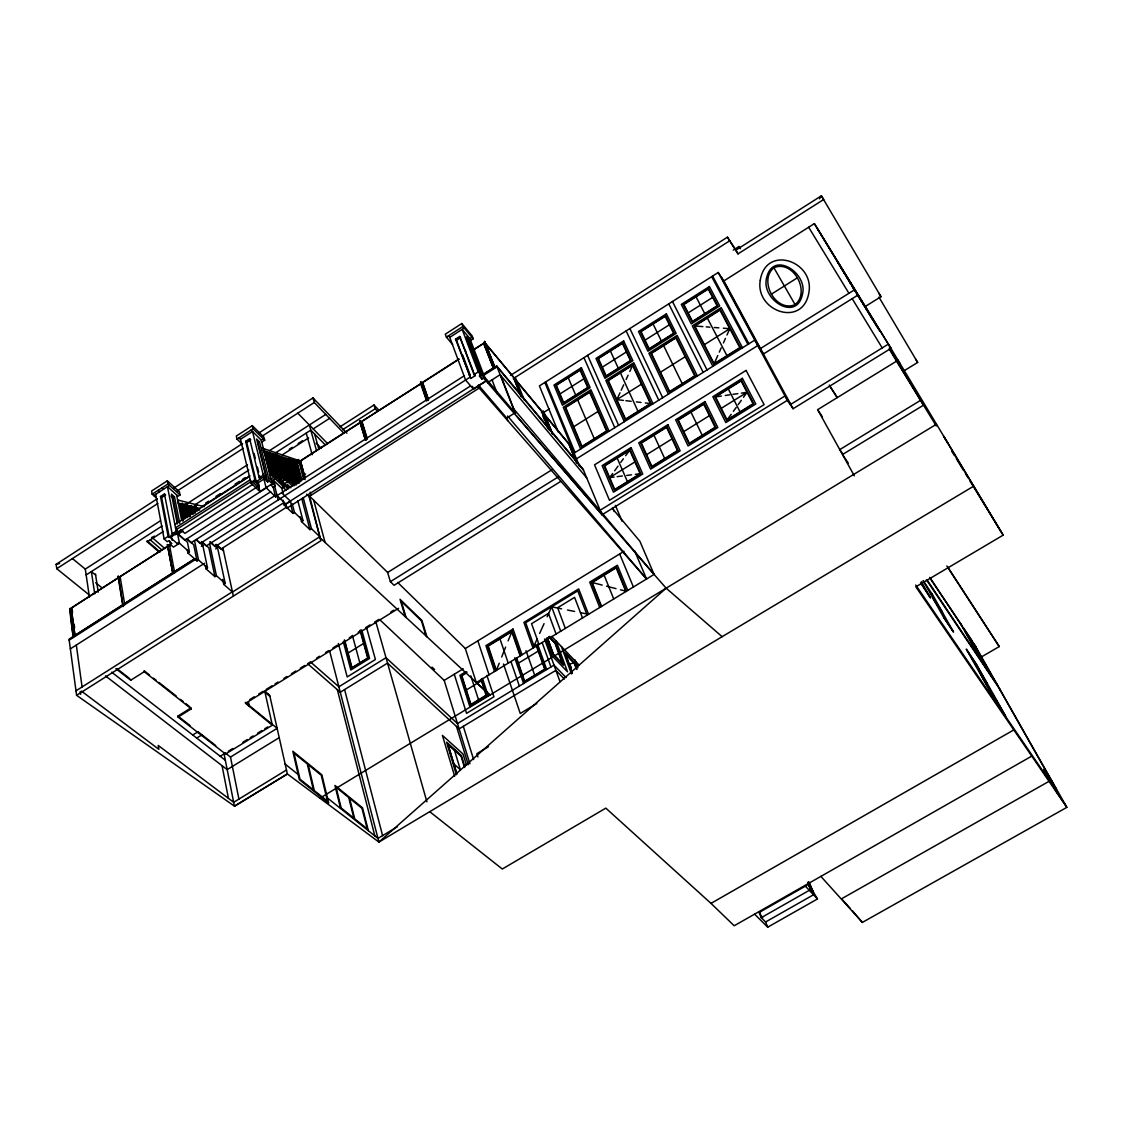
<?xml version="1.0" encoding="UTF-8"?>
<svg xmlns="http://www.w3.org/2000/svg" width="1123" height="1123" viewBox="0 0 1123 1123"><rect width="100%" height="100%" fill="white"/><g stroke="black" fill="none" stroke-linecap="round" stroke-linejoin="round"><path stroke-width="1.5" d="M493.783 368.414L484.28 343.975L484.56 341.462L495.061 367.586M484.911 341.532L484.28 343.975M499.23 663.174L496.38 670.389L488.238 646.048L511.751 631.673L520.174 655.902M501.7 656.997L505.631 647.087M70.946 621.061L69.865 608.413L73.177 637.443M508.087 640.868L513.029 629.062L522.013 654.779M714.116 363.726L739.832 347.639L719.955 310.159L694.842 325.993L714.116 363.726L717.779 355.542M719.31 352.131L721.205 347.877M723.409 342.964L725.43 338.43M726.96 335.019L729.796 328.702L723.366 328.197M537.103 639.071L533.046 648.069L523.922 622.395L578.696 588.901L588.55 614.295L580.465 612.653M539.63 633.456L544.065 623.63M547.14 616.808L551.646 606.813L561.584 608.834M623.433 400.406L616.85 399.634L619.994 392.797M621.173 390.243L623.672 384.824M626.129 379.49L628.08 375.222M629.821 371.46L632.488 365.649M819.495 198.771L821.376 195.823L823.692 199.487L737.993 253.896L727.423 237.178L510.488 375.405M733.361 411.355L736.141 407.495M738.218 404.603L741.32 400.293M743.468 397.289L747.048 392.306L741.32 393.148M614.127 477.036L609.677 477.598L612.625 473.541M614.632 470.804L618.057 466.087M620.78 462.339L623.391 458.76M727.072 419.89L753.042 403.817L741.124 380.95L715.505 396.896L727.072 419.89L731.199 414.373M625.623 455.699L629.736 450.267L640.138 473.738L614.744 489.46L604.679 465.863L629.736 450.267M773.887 267.751C758.165 280.568 775.881 312.854 795.084 304.628C810.876 291.826 793.119 259.427 773.887 267.751L795.084 304.628M722.131 636.685L666.15 588.171L378.914 842.082L287.376 773.972L269.702 695.277L264.733 691.066L272.327 725.191L225.569 754.038L178.08 717.078L177.897 716.095L191.135 707.841L191.317 708.824L178.08 717.078M250.204 479.746L175.539 527.796L177.083 529.158L177.757 532.583L176.199 531.221L167.467 486.638L178.08 496.226L180.045 494.962L179.413 491.818L167.299 480.826L151.577 491.032L152.167 494.19L156.083 497.686M261.813 442.097L264.705 440.216L263.933 437.142L252.296 425.673L236.307 436.061L237.037 439.149L241.599 443.571M152.167 494.19L167.917 483.985L167.299 480.826M237.037 439.149L253.054 428.761L252.296 425.673M153.711 495.566L169.447 485.361M251.061 430.053L261.266 440.09L272.201 483.746L259.946 491.607L251.005 483.101L240.504 439.29L252.521 431.499L263.315 475.197L266.277 478.061L264.747 479.044L267.709 481.893L269.239 480.911L259.511 441.872L256.591 439.009L266.277 478.061M169.306 537.426L168.141 536.401L160.505 496.492L164.449 493.938L165.6 494.962L161.656 497.517L169.306 537.426L173.335 534.829L172.17 533.804L164.449 493.938M245.642 441.339L249.657 438.742L250.752 439.823L246.737 442.42L256.226 481.542L255.103 480.476L245.642 441.339L246.737 442.42M89.391 595.05L56.74 568.701L56.15 564.293L157.417 498.696M173.56 488.238L242.54 443.557M258.683 433.099L312.994 397.921L346.923 433.225M56.74 568.701L157.866 503.455M262.431 435.977L314.286 402.497L312.994 397.921L314.777 400.939M177.013 491.102L243.284 448.33M261.266 440.09L263.259 438.798M177.925 522.672L173.012 497.826L174.486 496.871L171.454 494.134L177.322 523.936M259.511 441.872L258.009 442.855L267.709 481.893M470.34 340.634L473.218 338.781L472.095 335.833L461.806 323.536L445.298 334.191L446.393 337.153L452.625 344.48M269.562 450.59L325.768 414.415M446.393 337.153L462.929 326.484L461.806 323.536M480.967 375.166L466.424 336.886L469.007 339.96L483.508 378.044L481.921 379.055L479.31 375.98L480.897 374.97L478.272 371.895L462.157 329.362L469.891 338.584L486.105 381.09L473.457 389.176L465.568 380.023L449.762 337.363L464.22 328.028M89.433 597.225L85.292 569.08L160.477 520.749M179.638 508.424L184.06 505.589M187.008 503.694L247.453 464.81M86.162 574.948L162.021 526.041M181.154 513.702L191.457 507.063M194.391 505.168L248.843 470.074M265.028 459.644L272.384 454.899M275.332 453.004L310.79 430.137L325.544 445.157M313.191 428.902L329.558 418.346M473.864 372.668L475.029 375.756L470.79 378.465L455.545 339.146L459.686 336.479L473.274 371.123M470.79 378.465L456.528 340.297L460.669 337.63M151.479 537.973L154.412 536.092M205.72 503.048L208.653 501.153M215.981 496.436L220.375 493.601M235.044 484.153L239.438 481.318M242.371 479.437L245.305 477.542M271.696 460.556L274.616 458.661M289.285 449.214L292.219 447.333M298.072 443.557L302.48 440.721M159.101 552.039L147.267 541.819L163.397 531.432M182.459 519.149L197.129 509.702M201.536 506.866L249.938 475.703M267.541 464.361L277.802 457.749M282.21 454.913L308.614 437.914M174.893 524.511L249.432 476.517M469.891 338.584L471.941 337.251M469.007 339.96L467.463 340.957L481.921 379.055M177.083 529.158L251.692 481.163L259.132 488.252M181.547 529.663L174.753 534.029L175.525 534.702L177.518 533.425L179.455 543.265L173.433 547.126L170.345 544.416L171.847 543.448L168.745 540.739L167.243 541.707L164.126 538.984L168.141 536.401M172.17 533.804L176.199 531.221M251.005 483.101L255.103 480.476M259.497 475.506L260.325 478.903L259.202 477.837L263.315 475.197M340.129 426.754L374.001 404.982L378.774 410.106M255.384 482.202L262.95 477.317L264.424 478.735L258.332 482.651L259.09 485.726L184.902 533.383L181.056 529.986M252.507 484.532L170.205 537.44L177.953 544.22M292.85 460.051L293.973 459.728M178.29 534.099L183.077 531.011M269.983 475.97L272.917 474.088L283.01 483.873L283.81 487.031L281.803 488.323L283.01 493.011M342.74 429.646L375.208 408.786L374.001 404.982M295.868 461.062L298.325 459.546L300.178 461.371L305.077 479.647M118.069 576.408L120.372 577.896L118.069 576.408L122.983 606.588M167.341 544.753L169.615 546.283L167.341 544.753L172.703 572.955M365.761 440.104L360.23 420.858L362.027 422.753L366.898 438.63M426.782 400.378L420.788 381.96L422.529 383.912L428.256 400.462M270.797 479.128L273.717 477.261L267.485 452.204M74.862 635.337L71.114 608.076L118.378 577.727L71.268 608.189L75.016 635.464L122.926 604.848L118.35 576.225M120.091 576.618L167.776 546.227L120.091 576.618L124.765 604.707M304.754 477.036L300.417 460.823L360.09 422.501L365.593 440.216M361.901 421.35L420.732 383.785L361.901 421.35L367.418 439.051M458.858 359.079L422.445 382.466L428.439 399.774M473.429 349.73L483.746 343.315L493.362 368.105L483.03 374.717M304.894 477.163L300.543 460.963L360.23 422.641M458.984 359.22L422.585 382.592L428.579 399.9M473.555 349.871L483.746 343.315M298.086 459.686L298.816 462.395L296.907 463.617L263.891 452.583M366.589 438.812L362.027 422.753M427.372 399.016L422.529 383.912M485.473 343.512L513.646 377.356L485.473 343.512L494.513 366.744M269.674 478.103L273.914 483.002L273.142 479.956L275.163 478.665M275.584 479.128L278.49 477.261L287.965 487.256L287.193 484.252L290.815 487.761M177.181 543.546L178.683 542.591L189.408 552.011L187.906 552.965L197.002 560.939L198.504 559.984L194.532 540.57M266.965 487.466L184.804 540.191L178.599 534.716M277.142 495.847L275.612 496.815L273.198 487.171L275.219 485.88L274.419 482.679M282.547 481.29L286.955 478.468L294.338 485.669M270.713 491.748L191.092 542.774L186.404 538.633M284.835 483.466L287.769 481.599L286.955 478.468M293.875 481.528L299.729 477.766M302.663 475.899L305.596 474.018M274.882 495.636L200.203 543.448L196.3 539.981M275.43 496.647L464.038 375.91M201.354 546.354L202.828 545.413L196.244 539.559M469.807 377.314L206.267 545.975L202.407 542.535M475.029 375.756L474.032 374.605L478.272 371.895M194.616 558.819L69.05 639.155L76.589 695.319L234.426 806.132L287.376 773.972L234.454 806.3L224.053 753.715M482.904 374.577L496.661 365.887L583.118 469.203L602.012 514.797L787.349 400.335L718.229 272.496L539.419 385.905L558.44 432.341M168.085 547.898L172.858 572.941L124.513 603.613M194.756 558.931L174.472 571.691M215.588 546.297L284.077 502.528M69.177 640.166L196.16 559.029M483.774 375.264L497.012 366.8L583.497 470.116M284.273 504.915L470.439 386.003M215.7 548.95L217.146 548.024L216.458 544.866M292.289 503.974L294.479 512.453L292.963 513.422L284.344 505.168L290.478 501.237L281.789 492.871M286.856 506.978L220.95 549.063L215.925 544.557M277.072 495.594L285.789 503.946L286.884 508.242L486.006 380.823L602.012 514.797M76.589 695.319L320.883 540.753L309.022 496.45L310.973 495.201L310.145 492.127M70.356 648.855L204.498 563.283M309.05 496.577L480.237 387.365M487.593 382.676L500.1 374.703L586.739 477.949M209.65 543.799L216.402 575.706L214.928 576.646L206.014 568.828L207.502 567.887L202.828 545.413M515.008 377.51L729.515 240.926M513.281 378.76L515.275 377.482L524.357 400.265M303.252 497.728L311.45 528.722L309.948 529.677L301.497 521.591L303.013 520.637L297.806 500.746M733.249 250.134L739.159 246.386L740.464 248.716M737.993 253.896L735.902 250.134L821.376 195.823L880.994 296.683L864.64 306.86M311.45 528.722L319.802 536.738L232.475 592.032L223.744 584.381L225.218 583.441L217.708 548.543L210.169 541.791M75.985 690.813L232.419 591.779M507.694 420.606L506.726 418.079L514.994 412.843L496.661 365.887M793.077 408.73L723.886 280.904L814.372 223.617L890.974 348.383L793.077 408.73L787.349 400.335M320.42 538.998L309.611 496.226L387.646 572.477L390.369 581.686L394.089 585.294L560.419 481.585M559.998 393.92L583.89 378.802M602.293 367.179L626.395 351.934M645.065 340.129L669.364 324.772M688.146 312.896L712.656 297.398M549.119 429.814L541.805 411.172L514.741 378.662L522.125 397.233M541.426 412.534L543.392 411.285L552.446 433.815M542.353 413.292L549.512 408.772M115.809 668.62L130.731 680.229L144.263 671.694L144.109 670.712L149.471 674.951M771.417 294.142L797.372 277.816M573.741 426.712L598.04 411.453M616.85 399.634L641.415 384.206M660.45 372.246L685.241 356.679M704.374 344.663L729.796 328.702M576.183 462.143L568.743 443.529L542.844 412.436L550.368 430.965M650.442 403.564L625.581 419.118L608.301 380.557L632.586 365.242L650.442 403.564L645.318 402.946M574.078 453.131L754.782 340.101L760.482 348.523L854.884 289.594M387.646 572.477L552.137 469.639M576.436 458.858L757.744 345.575L763.443 353.998L858.154 294.942M390.369 581.686L558.721 476.615M192.763 734.989L197.999 731.747L215.728 745.56M249.811 699.573L254.261 696.807M258.711 694.042L263.175 691.277M266.137 689.424L272.075 685.746M275.051 683.893L278.013 682.054M283.951 678.362L286.927 676.523M291.376 673.758L295.84 670.993M300.29 668.227L304.74 665.462M307.716 663.609L310.678 661.77M316.616 658.078L319.592 656.239M325.53 652.547L328.492 650.708M332.955 647.943L337.405 645.178M349.281 637.794L352.243 635.955M358.181 632.263L361.157 630.424M365.607 627.659L370.071 624.893M374.521 622.128L378.97 619.363M390.846 611.993L393.822 610.14M272.327 725.191L245.558 703.307L398.553 608.315M609.677 477.598L634.916 461.932M646.595 454.675L672.017 438.896M683.795 431.583L709.399 415.692M721.261 408.323L747.048 392.306M196.736 738.078L201.958 734.835L202.14 735.818M348.116 653.039L363.641 643.423M600.131 510.249L784.991 395.97L790.704 404.378L888.363 344.115L1003.162 535.138L915.835 586.838L1066.85 807.353L862.366 922.418L820.885 876.389L734.189 925.759L710.999 903.383L605.816 808.125L502.304 869.02L429.716 811.676M220.206 756.256L225.372 753.07L230.496 757.056L238.918 799.085M228.292 751.259L232.672 748.564M242.891 742.247L247.285 739.552M250.204 737.741L253.124 735.944M257.504 733.235L261.884 730.54M264.803 728.729L267.737 726.932M230.496 757.056L277.128 728.322L245.361 702.338L245.558 703.307M279.22 737.629L227.197 769.634L105.464 675.892M854.308 475.829L817.642 409.67L896.547 361.157L889.36 349.239M902.906 371.502L917.659 362.448L878.944 297.118M397.668 582.416L465.315 648.518L623.981 551.309M513.029 629.062L485.936 645.641L494.541 671.498M601.591 606.364L592.144 582.5L616.148 567.831L625.89 591.568M286.477 769.999L233.668 802.299L158.203 745.419L158.862 749.322L81.446 691.122M379.883 619.812L444.189 680.398L463.223 668.775M465.919 671.68L459.939 675.316L469.849 706.676L488.112 695.6L482.469 678.432M467.07 672.115L461.356 675.597L470.677 705.005L486.624 695.334L481.318 679.036M466.326 672.944L461.834 675.681L470.958 704.444L486.133 695.235L481.43 680.805L466.368 689.971M920.565 400.349L839.779 449.607L842.629 453.86M666.136 588.157L654.091 574.414L476.32 682.587L474.51 680.847L489.754 694.842M518.405 663.174L538.24 651.115M319.774 798.242L936.512 424.199M536.78 703.517L520.258 713.484L503.497 664.002M488.463 746.725L476.896 753.673L477.907 756.916M397.458 826.71L377.96 838.39L327.411 797.934M973.725 486.133L378.914 842.082L329.572 650.75M981.123 657.123L999.259 646.567L947.714 566.961M710.999 903.383L1014.266 729.641M820.885 876.389L1032.121 755.905M807.255 885.078L759.12 912.494L761.254 917.673L765.591 921.983L767.739 927.177L817.46 898.962L808.757 884.222M761.254 917.673L811.017 889.36M762.18 917.702C764.033 918.6 759.71 915.048 760.201 912.915M765.591 921.983L813.684 894.666M841.548 898.793L1049.289 781.187M856.695 293.37L861.594 301.076L837.955 262.557M56.15 564.293L59.561 563.535M569.052 663.988L570.091 663.805M571.003 663.651L572.028 663.468M573.011 663.3L574.12 663.117L576.59 669.406M715.505 396.896L721.415 396.04M725.29 395.478L729.669 394.833M732.968 394.355L737.881 393.64M617.145 476.643L622.353 475.984M626.746 475.436L631.491 474.832M635.365 474.341L640.138 473.738M694.842 325.993L702.872 326.611M706.241 326.877L709.862 327.158M714.284 327.495L718.846 327.846M625.918 400.686L631.182 401.304M636.404 401.908L641.036 402.455M567.466 610.028L574.597 611.459M179.652 505.139L199.726 510.109M178.108 503.006L200.02 508.48M177.645 499.974L204.232 506.684M592.144 582.5L602.167 585.083M606.518 586.192L616.036 588.634M620.514 589.786L626.367 591.288L616.457 567.171L591.54 582.416L601.114 606.645M281.396 478.819L275.697 455.012M269.281 473.948L298.395 483.002M269.478 474.875L297.005 483.409M262.571 450.197L298.816 462.395M262.038 448.063L298.269 460.346M111.682 672.186L225.344 760.243M117.017 668.676L129.215 678.18M177.897 716.095L189.955 725.486M153.514 678.138L156.195 680.257M158.876 682.377L176.353 696.162M180.382 699.348L183.063 701.468M185.758 703.588L189.787 706.774M144.263 671.694L191.317 708.824M285.158 764.103L298.171 774.519M95.666 582.711L102.235 588.073M95.637 575.06L91.384 571.579L94.725 593.828M72.434 558.566L85.292 569.108M264.382 691.754L269.955 696.4M150.187 539.84L161.852 549.933M160.07 552.025L147.085 540.809L147.267 541.819M151.914 537.327L164.842 548.557M169.503 545.104L174.683 572.814M308.334 664.339L340.269 692.231L387.547 663.103L459.125 728.869L555.885 670.333L564.364 679.036M198.504 559.984L207.502 567.887M216.402 575.706L225.218 583.441M311.183 662.542L338.865 686.785L386.017 657.713L457.496 723.563L553.99 665.111L566.104 677.562M176.746 532.737L187.443 542.17L189.408 552.011M187.26 539.04L193.718 544.753L197.002 560.939M453.917 763.977L460.374 769.732L454.464 750.248M202.575 542.311L208.878 547.912L214.928 576.646M160.505 496.492L161.656 497.517M210.029 542.058L215.111 546.606M158.076 490.372L159.606 491.734M216.163 544.374L223.533 550.986M460.837 755.99L448.049 744.465L456.907 773.915M162.007 487.817L163.537 489.193M170.991 496.001L173.012 497.826M167.917 483.985L180.045 494.962M489.951 695.011L476.32 682.587L465.315 648.518M320.981 538.647L476.292 682.475M432.074 667.16L434.587 669.533M253.405 480.307L259.09 485.726M275.612 496.815L266.067 487.677L263.68 478.033M258.332 482.651L256.858 481.234L257.602 484.322M294.479 512.453L303.013 520.637M271.654 482.441L275.219 485.88M269.239 480.911L272.201 483.746M270.699 484.771L273.198 487.171M273.717 477.261L283.81 487.031M282.392 486.624L286.07 490.175M273.142 479.956L281.803 488.323M288.035 488.87L279.29 480.405L272.524 453.945M287.769 481.599L292.696 486.399M239.031 437.858L240.504 439.29M306.663 494.148L309.022 496.45M295.967 485.108L292.331 481.556L293.131 484.659M253.054 428.761L264.705 440.216M754.586 914.15L767.739 927.177M316.153 443.136L321.01 448.063M297.792 413.18L327.537 443.543M547.322 637.92L553.176 653.993L562.455 663.595L554.818 642.763L549.035 636.727M314.286 402.497L343.863 433.197M549.203 637.092L554.706 642.847M551.716 636.418L579.103 665.097M549.259 636.376L555.127 642.51L563.465 665.237L552.853 654.26L546.929 637.976M359.936 421.055L361.732 422.95M813.01 893.346L813.585 893.024M804.812 885.556L817.46 898.962M375.208 408.786L377.595 411.355M841.885 899.158L850.083 908.226M852.427 910.823L862.366 922.418M420.493 382.157L422.22 384.108M477.556 386.2L646.553 578.991L634.593 550.747M612.217 508.312L639.913 541.314L654.091 574.414L516.538 415.931M478.384 385.021L506.726 418.079M468.642 374.212L469.639 375.377M507.582 416.015L646.553 578.991M484.546 376.991L515.611 413.573L500.704 375.433M448.456 335.819L449.762 337.363M483.508 378.044L486.105 381.09M492.632 380.585L492.014 379.855L497.531 394.187M455.545 339.146L456.528 340.297M464.754 349.927L465.736 351.078M513.239 408.351L654.091 574.414M493.362 368.105L483.62 343.175M462.929 326.484L473.218 338.781M514.545 378.788L541.609 411.285M542.662 412.548L568.561 443.655M915.736 585.027L1053.318 786.353M1066.176 806.16L1056.392 791.757L1043.702 769.353L1053.528 783.868M1046.65 774.561L1056.462 789.034M967.282 650.736L977.389 666.571M929.451 596.257L921.534 583.834M943.601 617.145L952.515 630.41M932.062 593.941L923.134 580.605L943.671 617.482L953.553 632.109L932.02 593.66M933.002 598.208L941.93 611.502M933.55 599.233L942.478 612.54M927.472 580.521L997.561 685.142M848.356 463.252L842.503 454.52L923.513 405.178L889.219 348.214M926.391 579.693L1000.242 689.873M718.229 272.496L723.886 280.904M965.878 632.572L973.487 643.998M975.34 649.248L982.625 660.142M984.646 665.686L992.227 677.043M929.774 577.404L961.667 625.216M963.478 627.925L971.648 640.18M817.642 409.67L822.429 416.844M930.097 578.247L975.705 646.595M727.423 237.178L735.902 250.134M829.672 385.947L837.253 397.612L829.293 385.077M946.815 565.978L999.259 646.567M569.179 663.96L571.439 667.483M878.677 293.005L880.994 296.683M915.526 359.009L917.659 362.448M816.983 227.969L890.988 348.481M897.81 359.907L900.141 363.712M862.296 302.41L872.529 319.241M850.532 283.417L877.147 326.877M947.63 442.743L943.545 436.103L1000.902 531.474M896.547 361.157L936.259 425.982M951.743 451.235L954.48 455.685M956.291 458.661L963.576 470.551M965.401 473.527L968.138 477.977M969.949 480.953L1003.162 535.138M808.658 227.225L848.932 293.314M852.189 298.662L882.201 347.919M839.583 265.225L844.58 273.436M847.304 277.942L850.49 283.178M850.476 282.968L861.411 301.132M814.372 223.617L850.757 283.894M851.922 285.986L854.603 290.436M861.538 300.964L879.87 331.327M985.629 682.91L980.716 674.179M987.44 685.928L991.314 692.372M993.294 695.67L997.898 703.335M999.709 706.325L1005.296 715.618M974.918 645.206L1066.85 807.353M998.586 687.402L1051.914 781.468M972.939 642.454L994.81 681.029M993.139 678.559L973.388 643.69L964.966 631.07L984.759 666.037M969.851 638.552L988.296 671.133M959.856 622.493L983.06 663.496M1005.745 716.292L976.224 663.819L966.271 649.08L996.326 702.422M921.379 581.644L930.518 598.012L920.579 582.781M721.064 276.707L757.646 344.326M712.6 276.061L748.915 343.778M711.673 276.651L747.946 344.382M742.514 347.793L721.177 307.646L692.273 325.867L712.88 366.323M707.378 318.09L726.96 355.696M696.021 296.781L704.781 313.626M728.308 388.937L740.043 411.86M672.466 301.511L707.069 369.958M668.746 303.87L703.18 372.387M697.383 376.008L677.141 335.412L648.897 353.226L668.438 394.117M653.067 323.986L661.377 341.013M663.482 345.322L682.208 383.687M690.996 412.155L702.226 435.289M629.877 328.534L662.668 397.724M626.143 330.906L658.766 400.167M653.01 403.775L633.835 362.729L605.83 380.388L624.318 421.715M653.965 435.205L664.69 458.535M610.407 350.994L618.282 368.218M620.429 372.906L637.99 411.355M587.596 355.359L618.591 425.294M583.932 357.676L614.786 427.681M977.838 667.624L978.933 670.094M979.424 671.217L980.295 673.224M809.065 882.397L813.164 891.746M808.757 881.99L812.898 891.451M808.041 882.06L812.448 891.816M807.774 882.748L811.199 890.581M808.013 883.717L810.932 890.286M609.073 431.246L590.951 389.765L563.241 407.242L580.689 449.003M617.187 458.086L627.434 481.613M568.224 377.707L575.664 395.114M577.657 399.872L594.249 438.714M615.376 505.378L622.128 521.297M612.905 508.382L614.253 511.569M619.671 553.962L633.4 587.006M545.764 381.89L575.018 452.541M544.866 382.466L579.426 466.073M568.743 443.529L577.011 463.56M627.771 590.431L617.383 565.22L589.715 582.149L599.724 607.487M543.392 411.285L552.628 434.025M541.805 411.172L549.315 429.702M542.746 415.777L544.711 420.648M546.031 423.904L547.996 428.775M604.132 575.173L613.72 598.966M513.646 377.356L521.016 395.914M514.067 379.027L520.833 396.04M484.56 341.462L494.71 367.53M489.066 355.444L493.502 366.856M587.147 615.137L577.741 590.852L525.676 622.689L534.422 647.241M582.5 617.973L574.583 597.38L557.612 607.754L565.346 628.417M459.686 336.479L474.032 374.605M462.704 355.107L470.2 375.166M574.962 659.833L577.924 667.764M472.404 386.34L473.457 389.176M576.913 669.224L574.499 662.752L564.237 652.028L572.014 673.098M551.646 606.813L560.714 631.224M561.43 646.595L571.537 673.968M556.096 634.046L548.459 613.355L531.572 623.672L539.026 644.434M556.236 641.149L567.508 671.793L551.575 655.327L545.694 639.141M547.603 638.327L553.274 653.895M544.543 639.029L559.984 681.647M542.128 642.482L550.944 666.964M537.538 643.97L546.704 669.533M536.696 645.5L545.188 669.266L524.399 681.858L516.159 657.994M535.938 644.658L544.697 669.168L524.68 681.296L516.72 658.317M526.041 650.68L534.674 675.232M520.637 655.621L512.074 631.014L487.663 645.95L495.917 670.67M420.788 381.96L427.091 400.181M420.606 383.645L426.712 401.093M514.727 657.853L523.585 683.528M510.923 661.475L519.359 686.097M499.974 638.861L508.256 663.16M477.851 640.84L489.066 674.825M486.891 675.358L493.938 696.765L466.55 713.372L454.268 674.235M470.832 675.878L478.538 699.84M463.308 726.328L473.625 759.569M444.189 680.398L469.891 763.794M456.5 726.455L468.263 764.735M426.922 636.769L421.953 620.528L400.027 599.303L405.206 616.639M466.536 765.395L463.041 754.01L442.406 735.368L454.661 776.232M360.23 420.858L366.07 439.907M426.038 635.941L421.406 620.808L401.29 601.366L406.119 617.496M360.09 422.501L365.466 440.076M464.838 766.812L461.385 755.498L446.631 742.191L456.387 774.659M464.529 767.514L460.977 755.863L447.698 743.903L456.738 773.958M375.966 622.31L426.922 801.864M314.622 434.039L318.806 449.003M366.631 627.939L375.419 659.51L347.189 676.944L338.374 643.395M309.358 424.999L316.349 450.098M361.76 630.017L369.579 658.415L350.811 670.01L343.273 641.584M306.242 433.071L312.194 454.717M360.427 630.101L368.147 658.12L351.724 668.269L344.242 640.166M360.118 630.621L367.656 658.036L352.018 667.694L344.691 640.194M352.397 635.407L359.837 662.865M313.696 500.212L325.08 542.437M298.325 459.546L303.659 479.479M297.019 462.241L301.82 480.265M296.612 462.115L301.399 480.139M296.304 462.704L301.259 481.023M295.896 462.564L300.683 480.602M294.408 461.371L299.644 481.121M294.001 461.23L299.673 482.651M293.693 461.834L298.929 481.585M293.285 461.693L298.943 483.115M291.798 460.5L297.469 481.992M301.792 498.71L309.948 529.677M291.376 460.36L297.483 483.522M291.082 460.963L296.739 482.455M290.225 459.167L296.753 483.999M288.723 457.959L295.265 482.876M288.737 459.475L294.844 482.75M288.443 460.079L294.1 481.683M288.021 459.939L293.679 481.556M286.505 458.731L292.177 480.433M286.084 458.591L292.191 481.978M285.789 459.195L291.447 480.897M285.368 459.054L291.025 480.77M300.248 516.791L301.497 521.591M344.593 689.578L382.592 835.624M283.838 457.833L289.945 481.318M283.417 457.693L289.523 481.191M283.108 458.296L288.765 480.111M282.687 458.156L288.779 481.669M281.143 456.935L287.249 480.532M280.722 456.794L286.828 480.405M280.427 457.398L286.084 479.324M279.992 457.258L286.084 480.883M290.408 500.984L291.517 505.28M278.448 456.022L284.54 479.746M278.013 455.882L284.119 479.619M290.899 505.406L292.963 513.422M277.718 456.5L283.375 478.524M276.848 454.661L282.94 478.398M337.307 689.634L374.857 835.919M275.261 454.871L280.989 477.219M274.967 455.489L280.666 477.822M274.531 455.334L280.245 477.696M272.959 454.099L279.08 478.145M368.358 830.697L362.532 807.844L334.949 785.44L340.592 808.476M272.215 454.562L278.336 478.623M271.78 454.422L277.493 476.882M283.08 500.198L284.344 505.168M270.194 453.173L276.314 477.331M269.759 453.018L275.879 477.205M269.464 453.65L275.163 476.194M269.029 453.495L274.728 476.068M267.049 452.05L273.17 476.349M266.684 452.723L272.384 475.38M274.714 486.203L278.153 499.889M266.235 452.569L271.948 475.254M264.621 451.306L270.741 475.703M264.186 451.151L270.306 475.576M263.484 473.948L264.747 479.044M254.079 453.411L255.328 458.521M257.406 467.014L258.655 472.109M249.657 438.742L259.202 477.837M257.602 481.935L259.946 491.607M268.439 694.168L268.706 695.362M222.859 547.842L233.359 596.131M222.677 579.384L223.744 584.381M248.506 702.1L249.432 706.479M196.792 507.554L197.466 510.825M196.328 507.428L197.002 510.712M194.546 506.347L195.57 511.274M194.082 506.234L195.444 512.804M201.424 541.539L202.084 544.753M194.167 508.452L194.855 511.737M193.353 506.698L194.714 513.267M205.341 565.613L206.014 568.828M191.57 505.603L193.268 513.843M191.092 505.476L192.791 513.73M191.191 507.708L192.538 514.306M190.713 507.596L192.075 514.194M188.903 506.501L190.601 514.769M188.425 506.375L190.461 516.313M187.85 505.308L189.871 515.232M187.373 505.196L189.731 516.777M185.548 504.087L187.906 515.696M185.07 503.974L187.766 517.24M185.155 506.22L187.176 516.159M184.34 504.438L187.036 517.717M182.516 503.329L185.534 518.293M182.024 503.202L185.056 518.18M182.123 505.462L184.804 518.77M181.631 505.336L184.312 518.658M179.792 504.227L183.133 520.904M179.301 504.115L182.642 520.791M176.578 494.864L181.533 519.696M187.26 549.68L187.906 552.965M174.486 496.871L179.75 523.36M225.372 753.07L225.569 754.038M222.045 765.661L228.446 798.369M171.117 535.095L172.114 540.247M169.699 541.089L170.345 544.416M167.636 544.571L172.998 572.772M155.676 494.288L164.126 538.984M197.999 731.747L198.181 732.729M130.577 679.233L130.731 680.229M95.483 574.05L98.234 592.172M72.069 609.003L72.532 612.386M74.174 624.234L74.637 627.631M76.322 645.051L82.077 686.967M71.058 620.808L73.29 637.19M80.252 691.487L80.645 694.309M766.447 278.715C761.408 299.981 797.358 322.82 802.636 293.398C807.367 272.37 771.964 249.769 766.447 278.715M760.271 280.203C754.712 311.492 803.633 328.421 808.995 291.896C813.993 261.055 766.04 244.421 760.271 280.203M178.641 500.774L177.911 501.237L178.641 500.774M187.752 503.076L187.036 503.539L187.752 503.076M196.693 505.336L195.978 505.799L196.693 505.336M581.391 367.684L553.976 385.049L562.398 405.206L590.136 387.702L581.391 367.684M623.644 340.915L596.004 358.434L604.932 378.367L632.895 360.722L623.644 340.915M666.388 313.85L638.51 331.496L647.943 351.232L676.144 333.433L666.388 313.85M709.427 286.576L681.31 304.389L691.263 323.901L719.717 305.947L709.427 286.576M580.451 369.551L555.759 385.189L563.353 403.311L588.298 387.575L580.451 369.551M622.718 342.782L597.829 358.546L605.873 376.486L631.028 360.609L622.718 342.782M665.476 315.703L640.377 331.594L648.869 349.351L674.249 333.334L665.476 315.703M708.529 288.429L683.205 304.459L692.175 322.02L717.765 305.863L708.529 288.429M580.128 370.169L556.362 385.231L563.676 402.68L587.694 387.533L580.128 370.169M622.409 343.399L598.433 358.574L606.181 375.854L630.41 360.567L622.409 343.399M665.167 316.321L640.994 331.622L649.178 348.72L673.603 333.306L665.167 316.321M708.22 289.046L683.837 304.487L692.484 321.389L717.12 305.835L708.22 289.046M590.01 391.66L565.051 407.396L581.658 447.052L607.192 431.078L590.01 391.66M632.895 364.61L607.683 380.515L625.272 419.763L651.073 403.62L632.895 364.61M676.214 337.293L650.779 353.338L669.378 392.166L695.418 375.882L676.214 337.293M720.264 309.527L694.196 325.965L713.807 364.371L740.506 347.681L720.264 309.527M589.687 392.292L565.669 407.438L581.981 446.393L606.56 431.021L589.687 392.292M675.906 337.925L651.41 353.38L669.687 391.52L694.758 375.84L675.906 337.925M746.079 370.422L594.53 464.838L609.48 500.296L764.117 404.645L746.079 370.422M631.028 447.614L602.139 465.61L613.425 492.169L642.763 474.004L631.028 447.614M667.876 424.691L638.762 442.799L650.61 469.147L680.159 450.842L667.876 424.691M704.991 401.585L675.667 419.834L688.076 445.957L717.836 427.526L704.991 401.585M742.373 378.311L712.838 396.7L725.809 422.585L755.807 404.013L742.373 378.311M630.059 449.607L604.034 465.806L614.421 490.147L640.798 473.808L630.059 449.607M666.922 426.67L640.7 442.981L651.593 467.126L678.166 450.66L666.922 426.67M704.037 403.564L677.632 420.002L689.031 443.936L715.814 427.344L704.037 403.564M741.447 380.29L714.846 396.84L726.763 420.564L753.73 403.859L741.447 380.29M666.599 427.33L641.359 443.038L651.916 466.452L677.492 450.604L666.599 427.33M703.728 404.224L678.292 420.058L689.354 443.262L715.126 427.287L703.728 404.224M759.148 910.767L759.148 910.767M764.187 918.839L764.187 918.839M765.633 920.27L765.633 920.27M313.387 789.876L299.995 779.194L294.015 753.154L307.295 763.935L313.387 789.876M327.453 801.106L314.3 790.606L308.207 764.665L321.262 775.263L327.453 801.106M328.632 803.015L299.336 779.643L292.822 751.245L321.866 774.828L328.632 803.015M353.871 818.162L341.181 807.999L336.114 787.307L348.72 797.541L353.871 818.162M367.207 828.844L354.728 818.864L349.59 798.242L361.985 808.307L367.207 828.844M574.218 663.019L565.234 653.642L572.365 672.93L565.557 654.176L574.12 663.117M1001.183 708.88L983.172 678.446L1001.183 708.88M976.617 665.209L971.339 657.376L986.794 683.303L976.617 665.209"/></g></svg>
